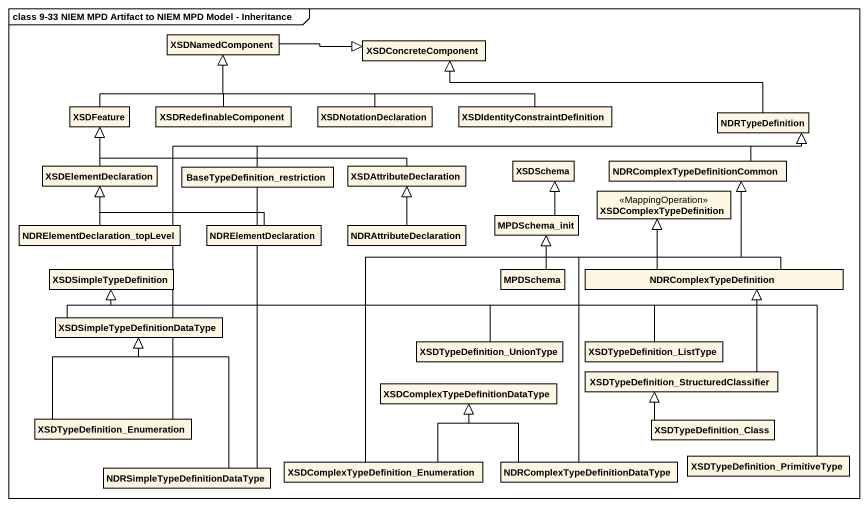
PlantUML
@startuml
mainframe class 9-33 NIEM MPD Artifact to NIEM MPD Model - Inheritance
hide circle
hide empty members
class XSDNamedComponent
class XSDConcreteComponent
class XSDFeature
class XSDRedefinableComponent
class XSDNotationDeclaration
class "XSDIdentityConstraintDefinition" as XSDIdentityConstraintDefinit
class NDRTypeDefinition
class XSDSchema
class "NDRComplexTypeDefinitionCommon" as NDRComplexTypeDefinitionComm
class XSDElementDeclaration
class "BaseTypeDefinition_restriction" as BaseTypeDefinition
class XSDAttributeDeclaration
class XSDComplexTypeDefinition <<MappingOperation>>
class "NDRElementDeclaration_topLevel" as NDRElementDeclaration
class "NDRElementDeclaration" as NDRElementDeclaration_2
class NDRAttributeDeclaration
class MPDSchema_init
class XSDSimpleTypeDefinition
class MPDSchema
class NDRComplexTypeDefinition
class "XSDSimpleTypeDefinitionDataType" as XSDSimpleTypeDefinitionDataT
class XSDTypeDefinition_UnionType
class XSDTypeDefinition_ListType
class "XSDComplexTypeDefinitionDataType" as XSDComplexTypeDefinitionData
class "XSDTypeDefinition_StructuredClassifier" as XSDTypeDefinition
class "XSDTypeDefinition_Enumeration" as XSDTypeDefinition_2
class XSDTypeDefinition_Class
class "NDRSimpleTypeDefinitionDataType" as NDRSimpleTypeDefinitionDataT
class "XSDComplexTypeDefinition_Enumeration" as XSDComplexTypeDefinition_2
class "NDRComplexTypeDefinitionDataType" as NDRComplexTypeDefinitionData
class "XSDTypeDefinition_PrimitiveType" as XSDTypeDefinition_3
XSDNamedComponent -right-|> XSDConcreteComponent
XSDFeature -right-|> XSDNamedComponent
XSDRedefinableComponent -up-|> XSDNamedComponent
XSDNotationDeclaration -left-|> XSDNamedComponent
XSDIdentityConstraintDefinit -left-|> XSDNamedComponent
NDRTypeDefinition -left-|> XSDConcreteComponent
NDRComplexTypeDefinitionComm -up-|> NDRTypeDefinition
XSDElementDeclaration -up-|> XSDFeature
XSDAttributeDeclaration -left-|> XSDFeature
NDRElementDeclaration -up-|> XSDElementDeclaration
NDRElementDeclaration_2 -left-|> XSDElementDeclaration
NDRAttributeDeclaration -up-|> XSDAttributeDeclaration
MPDSchema_init -up-|> XSDSchema
MPDSchema -up-|> MPDSchema_init
NDRComplexTypeDefinition -up-|> NDRComplexTypeDefinitionComm
NDRComplexTypeDefinition -up-|> XSDComplexTypeDefinition
XSDSimpleTypeDefinitionDataT -up-|> XSDSimpleTypeDefinition
XSDTypeDefinition_UnionType -left-|> XSDSimpleTypeDefinition
XSDTypeDefinition_ListType -left-|> XSDSimpleTypeDefinition
XSDTypeDefinition -up-|> NDRComplexTypeDefinition
XSDTypeDefinition_2 -right-|> NDRTypeDefinition
XSDTypeDefinition_2 -up-|> XSDSimpleTypeDefinitionDataT
XSDTypeDefinition_Class -up-|> XSDTypeDefinition
NDRSimpleTypeDefinitionDataT -up-|> NDRTypeDefinition
NDRSimpleTypeDefinitionDataT -up-|> XSDSimpleTypeDefinitionDataT
XSDComplexTypeDefinition_2 -up-|> NDRComplexTypeDefinitionComm
XSDComplexTypeDefinition_2 -up-|> XSDComplexTypeDefinitionData
NDRComplexTypeDefinitionData -up-|> NDRComplexTypeDefinitionComm
NDRComplexTypeDefinitionData -up-|> XSDComplexTypeDefinitionData
XSDTypeDefinition_3 -left-|> XSDSimpleTypeDefinition
@enduml
